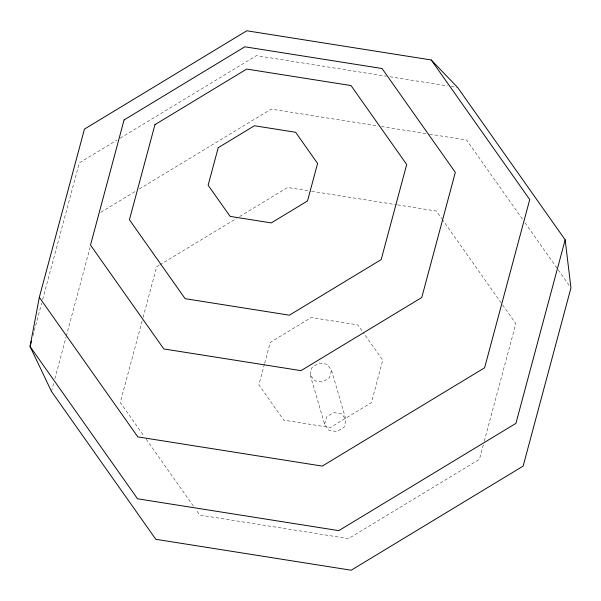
<?xml version="1.0" encoding="UTF-8"?>
<svg xmlns="http://www.w3.org/2000/svg" width="601" height="601" viewBox="0 0 601 601"><rect width="100%" height="100%" fill="white"/><g stroke="black" fill="none" stroke-linecap="round" stroke-linejoin="round"><path stroke-width="0.45" stroke-dasharray="3 2.25" d="M32.957 335.628L41.694 303.069M42.663 299.456L79.294 162.916L116.962 140.108M51.461 391.431L53.887 382.386M54.864 378.773L66.02 337.161M66.268 336.26L90.045 247.612M142.106 321.062L120.26 402.475L144.045 436.183M143.076 317.448L156.666 266.791L159.062 265.334M264.44 364.078L258.866 384.88L283.755 420.152L330.355 427.521L371.373 402.685L382.777 360.179L363.297 332.578M264.688 363.177L270.262 342.375L311.28 317.531L357.88 324.908L362.756 331.812M310.116 374.663L312.084 367.324L319.169 363.027L327.222 364.304L331.519 370.396L346.011 419.949L344.042 427.288L336.958 431.578L328.905 430.308L324.608 424.216L310.116 374.663L314.413 380.756L322.467 382.026L329.551 377.736L331.519 370.396M324.608 424.216L326.576 416.869L333.66 412.579L341.714 413.856L346.011 419.949M483.317 444.845L479.433 459.322L348.497 538.616L199.72 515.072L195.941 509.716M484.286 441.232L515.831 323.631L442.321 219.463M120.17 138.162L256.417 55.645L386.255 76.199M100.87 212.266L136.059 190.953M139.259 189.022L271.224 109.097L377.706 125.947M159.858 264.853L236.501 218.433M239.694 216.503L287.601 187.489L310.702 191.148M389.966 76.785L447.467 85.883M451.178 86.469L456.745 87.348M381.41 126.533L425.861 133.572M429.565 134.158L466.601 140.018L522.832 219.696M311.626 191.291L396.637 204.746M397.562 204.896L436.371 211.034L441.78 218.696M524.996 222.761L569.327 285.588M146.208 439.241L193.777 506.651"/><path stroke-width="0.9" d="M39.32 297.315L30.05 346.476L51.461 391.431L155.817 539.3L351.194 570.221L523.148 466.083L570.95 287.887L565.158 239.814L457.669 87.498L431.225 59.965L246.786 30.779L84.456 129.087L39.32 297.315L137.832 436.904L322.279 466.098L484.609 367.782L529.736 199.562L431.225 59.965M31.507 341.052L30.05 346.476L137.539 498.792L338.791 530.638L515.921 423.367L565.158 239.814M124.076 119.937L90.503 245.08L163.788 348.933L300.996 370.644L421.759 297.51L455.333 172.367L382.048 68.514L244.84 46.803L124.076 119.937M154.945 124.647L129.433 219.763L185.123 298.682L289.404 315.187L381.184 259.602L406.697 164.494L351.007 85.567L246.726 69.07L154.945 124.647M218.208 147.696L208.134 185.236L230.123 216.39L271.284 222.903L307.517 200.967L317.583 163.419L295.602 132.265L254.433 125.752L218.208 147.696"/></g></svg>
